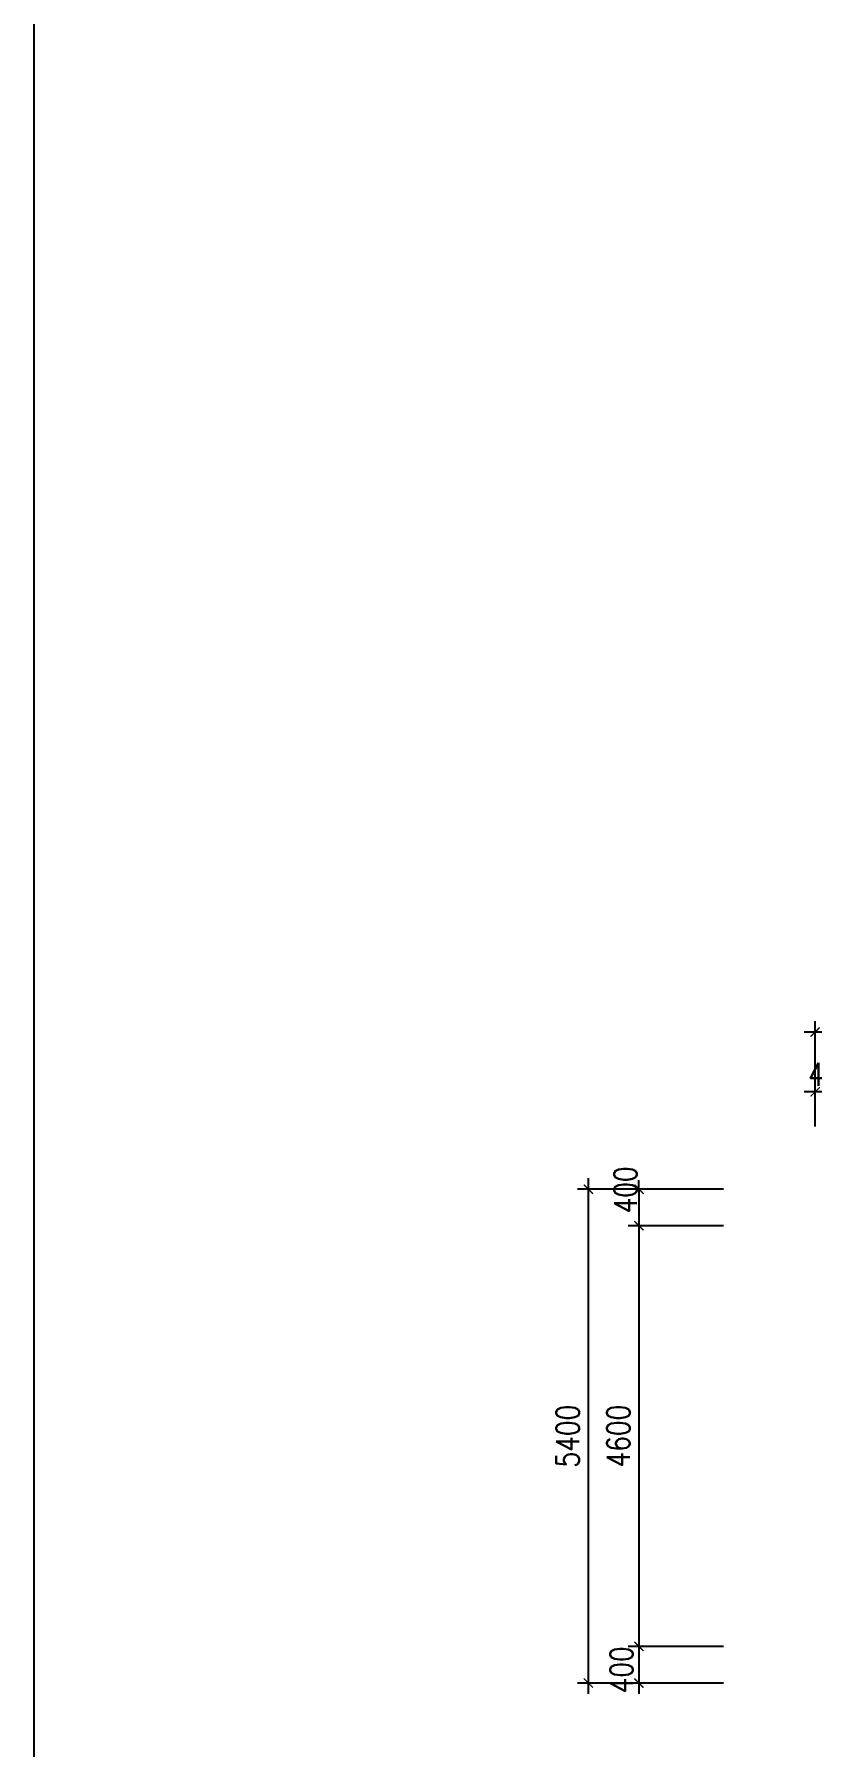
# Model space of a CAD drawing. Header units: millimetres. Extents: x -702765 to 835888, y -645289 to 262.
# Drawn here: x 711460 to 719965, y -323426 to -304698 of the extents above; entities that cross this region are included whole.
import ezdxf

# ---------------------------------------------------------------- set-up
doc = ezdxf.new("R2010")
doc.units = ezdxf.units.MM
doc.header["$LTSCALE"] = 0.01
doc.layers.add('TEXT', color=2, linetype='Continuous')
doc.layers.add('THEP', color=4, linetype='Continuous')
doc.styles.add('text', font='romans.shx', dxfattribs={"width": 0.8, "bigfont": 'romansvn.shx'})
doc.dimstyles.new('1-100', dxfattribs={"dimscale": 100, "dimtxt": 2.5, "dimasz": 1, "dimexe": 1.2, "dimexo": 0, "dimgap": 1, "dimtad": 1, "dimdec": 0, "dimtxsty": 'text', "dimblk": 'ARCHTICK', "dimcen": 2, "dimdle": 1.2, "dimclrd": 1, "dimclre": 1, "dimclrt": 2, "dimadec": 0, "dimazin": 0, "dimtfac": 1, "dimtdec": 0, "dimtix": 1, "dimtmove": 2, "dimatfit": 3, "dimldrblk": 'ARCHTICK', "dimfxl": 0, "dimarcsym": 0})

# ---------------------------------------------------------------- blocks, each defined once
blk = doc.blocks.new('_ArchTick')
at = {"color": 0, "linetype": 'ByBlock', "const_width": 0.15}
blk.add_lwpolyline([(-0.5, -0.5), (0.5, 0.5)], dxfattribs=at)
blk = doc.blocks.new('*D237')
at = {"layer": 'Defpoints', "color": 0}
for p in [(719001, -317329), (717521, -322729), (719001, -322729)]:
    blk.add_point(p, dxfattribs=at)
at = {"layer": 'THEP', "color": 1, "lineweight": -2}
for p, q in [((717521, -317209), (717521, -322849)), ((719001, -317329), (717401, -317329)), ((719001, -322729), (717401, -322729))]:
    blk.add_line(p, q, dxfattribs=at)
at = {"layer": 'THEP', "color": 1, "lineweight": -2, "xscale": 100, "yscale": 100, "zscale": 100}
for p, rotation in [((717521, -317329), 90), ((717521, -322729), 270)]:
    blk.add_blockref('_ArchTick', p, dxfattribs=dict(at, rotation=rotation))
at = {"layer": 'THEP', "color": 2, "insert": (717296, -320029), "char_height": 250, "attachment_point": 5, "rotation": 90, "style": 'text'}
blk.add_mtext('5400', dxfattribs=at)
blk = doc.blocks.new('*D238')
at = {"layer": 'Defpoints', "color": 0}
for p in [(719001, -322329), (718075, -322729), (719001, -322729)]:
    blk.add_point(p, dxfattribs=at)
at = {"layer": 'THEP', "color": 1, "lineweight": -2}
for p, q in [((718075, -322209), (718075, -322849)), ((719001, -322329), (717955, -322329)), ((719001, -322729), (717955, -322729))]:
    blk.add_line(p, q, dxfattribs=at)
at = {"layer": 'THEP', "color": 1, "lineweight": -2, "xscale": 100, "yscale": 100, "zscale": 100}
for p, rotation in [((718075, -322329), 90), ((718075, -322729), 270)]:
    blk.add_blockref('_ArchTick', p, dxfattribs=dict(at, rotation=rotation))
at = {"layer": 'THEP', "color": 2, "insert": (717884, -322585), "char_height": 250, "attachment_point": 5, "rotation": 90, "style": 'text'}
blk.add_mtext('400', dxfattribs=at)
blk = doc.blocks.new('*D239')
at = {"layer": 'Defpoints', "color": 0}
for p in [(719001, -317729), (718075, -322329), (719001, -322329)]:
    blk.add_point(p, dxfattribs=at)
at = {"layer": 'THEP', "color": 1, "lineweight": -2}
for p, q in [((718075, -317609), (718075, -322449)), ((719001, -317729), (717955, -317729)), ((719001, -322329), (717955, -322329))]:
    blk.add_line(p, q, dxfattribs=at)
at = {"layer": 'THEP', "color": 1, "lineweight": -2, "xscale": 100, "yscale": 100, "zscale": 100}
for p, rotation in [((718075, -317729), 90), ((718075, -322329), 270)]:
    blk.add_blockref('_ArchTick', p, dxfattribs=dict(at, rotation=rotation))
at = {"layer": 'THEP', "color": 2, "insert": (717850, -320029), "char_height": 250, "attachment_point": 5, "rotation": 90, "style": 'text'}
blk.add_mtext('4600', dxfattribs=at)
blk = doc.blocks.new('*D240')
at = {"layer": 'Defpoints', "color": 0}
for p in [(719001, -317329), (718075, -317729), (719001, -317729)]:
    blk.add_point(p, dxfattribs=at)
at = {"layer": 'THEP', "color": 1, "lineweight": -2}
for p, q in [((718075, -317329), (718075, -317229)), ((719001, -317329), (717955, -317329)), ((718075, -317329), (718075, -317729)), ((719001, -317729), (717955, -317729)), ((718075, -317729), (718075, -317829))]:
    blk.add_line(p, q, dxfattribs=at)
at = {"layer": 'THEP', "color": 1, "lineweight": -2, "xscale": 100, "yscale": 100, "zscale": 100}
for p, rotation in [((718075, -317329), 270), ((718075, -317729), 90)]:
    blk.add_blockref('_ArchTick', p, dxfattribs=dict(at, rotation=rotation))
at = {"layer": 'THEP', "color": 2, "insert": (717927, -317336), "char_height": 250, "attachment_point": 5, "rotation": 90, "style": 'text'}
blk.add_mtext('400', dxfattribs=at)
blk = doc.blocks.new('*D245')
at = {"layer": 'Defpoints', "color": 0}
for p in [(720002, -315610), (720002, -316642), (727302, -316642)]:
    blk.add_point(p, dxfattribs=at)
at = {"layer": 'THEP', "color": 1, "lineweight": -2}
for p, q in [((720002, -316642), (720002, -315490)), ((727302, -316642), (727302, -315490)), ((727422, -315610), (719882, -315610))]:
    blk.add_line(p, q, dxfattribs=at)
at = {"layer": 'THEP', "color": 1, "lineweight": -2, "xscale": 100, "yscale": 100, "zscale": 100, "rotation": 180}
blk.add_blockref('_ArchTick', (720002, -315610), dxfattribs=at)
at = {"layer": 'THEP', "color": 1, "lineweight": -2, "xscale": 100, "yscale": 100, "zscale": 100}
blk.add_blockref('_ArchTick', (727302, -315610), dxfattribs=at)
at = {"layer": 'THEP', "color": 2, "insert": (723652, -315385), "char_height": 250, "attachment_point": 5, "style": 'text'}
blk.add_mtext('7300', dxfattribs=at)
blk = doc.blocks.new('*D247')
at = {"layer": 'Defpoints', "color": 0}
for p in [(720002, -316264), (720002, -316642), (720402, -316642)]:
    blk.add_point(p, dxfattribs=at)
at = {"layer": 'THEP', "color": 1, "lineweight": -2}
for p, q in [((720522, -316264), (719882, -316264)), ((720002, -316642), (720002, -316144)), ((720402, -316642), (720402, -316144))]:
    blk.add_line(p, q, dxfattribs=at)
at = {"layer": 'THEP', "color": 1, "lineweight": -2, "xscale": 100, "yscale": 100, "zscale": 100, "rotation": 180}
blk.add_blockref('_ArchTick', (720002, -316264), dxfattribs=at)
at = {"layer": 'THEP', "color": 1, "lineweight": -2, "xscale": 100, "yscale": 100, "zscale": 100}
blk.add_blockref('_ArchTick', (720402, -316264), dxfattribs=at)
at = {"layer": 'THEP', "color": 2, "insert": (720183, -316072), "char_height": 250, "attachment_point": 5, "style": 'text'}
blk.add_mtext('400', dxfattribs=at)

msp = doc.modelspace()

# ---------------------------------------------------------------- linework, layer by layer
at = {"layer": 'TEXT', "linetype": 'Continuous'}
msp.add_lwpolyline([(711460.4, -275353.5), (804608.4, -275353.5), (804608.4, -341137.4), (711460.4, -341137.4)], close=True, dxfattribs=at)

# ---------------------------------------------------------------- dimensions: what is measured, and where the dimension line sits
at = {"layer": 'THEP'}
dim = msp.add_linear_dim(base=(720002.4, -315610.5), p1=(727302.4, -316642.2), p2=(720002.4, -316642.2), dimstyle='1-100', dxfattribs=at)
dim.commit()
dim.dimension.update_dxf_attribs({"geometry": '*D245', "text_midpoint": (723652.4, -315385.5)})
dim = msp.add_linear_dim(base=(720002.4, -316263.8), p1=(720402.4, -316642.2), p2=(720002.4, -316642.2), dimstyle='1-100', dxfattribs=at)
dim.commit()
dim.dimension.update_dxf_attribs({"geometry": '*D247', "text_midpoint": (720183.4, -316072.2), "dimtype": 160})
for base, p1, p2, picture, middle in [((718074.9, -317728.6), (719000.9, -317328.6), (719000.9, -317728.6), '*D240', (717926.6, -317336.1)), ((718074.9, -322728.6), (719000.9, -322328.6), (719000.9, -322728.6), '*D238', (717884.4, -322585.5))]:
    dim = msp.add_linear_dim(base=base, p1=p1, p2=p2, angle=90, dimstyle='1-100', dxfattribs=at)
    dim.commit()
    dim.dimension.update_dxf_attribs({"geometry": picture, "text_midpoint": middle, "dimtype": 160})
for base, p1, p2, picture, middle in [((717521, -322728.6), (719000.9, -317328.6), (719000.9, -322728.6), '*D237', (717296, -320028.6)), ((718074.9, -322328.6), (719000.9, -317728.6), (719000.9, -322328.6), '*D239', (717849.9, -320028.6))]:
    dim = msp.add_linear_dim(base=base, p1=p1, p2=p2, angle=90, dimstyle='1-100', dxfattribs=at)
    dim.commit()
    dim.dimension.update_dxf_attribs({"geometry": picture, "text_midpoint": middle})

doc.saveas('drawing.dxf')
